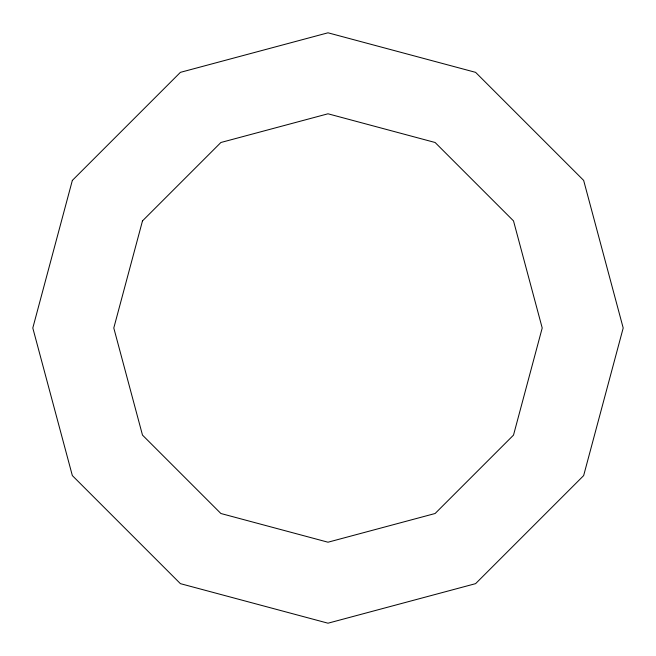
<?xml version="1.0" encoding="UTF-8"?>
<svg xmlns="http://www.w3.org/2000/svg" width="656" height="656" viewBox="0 0 656 656"><rect width="100%" height="100%" fill="white"/><g stroke="black" fill="none" stroke-linecap="round" stroke-linejoin="round"><path stroke-width="0.98" d="M72.349 180.4L32.8 328L72.349 475.6L180.4 583.651L328 623.2L475.6 583.651L583.651 475.6L623.2 328L583.651 180.4L475.6 72.349L328 32.8L180.4 72.349L72.349 180.4M142.491 220.892L113.791 328L142.491 435.108L220.892 513.509L328 542.209L435.108 513.509L513.509 435.108L542.209 328L513.509 220.892L435.108 142.491L328 113.791L220.892 142.491L142.491 220.892"/></g></svg>
